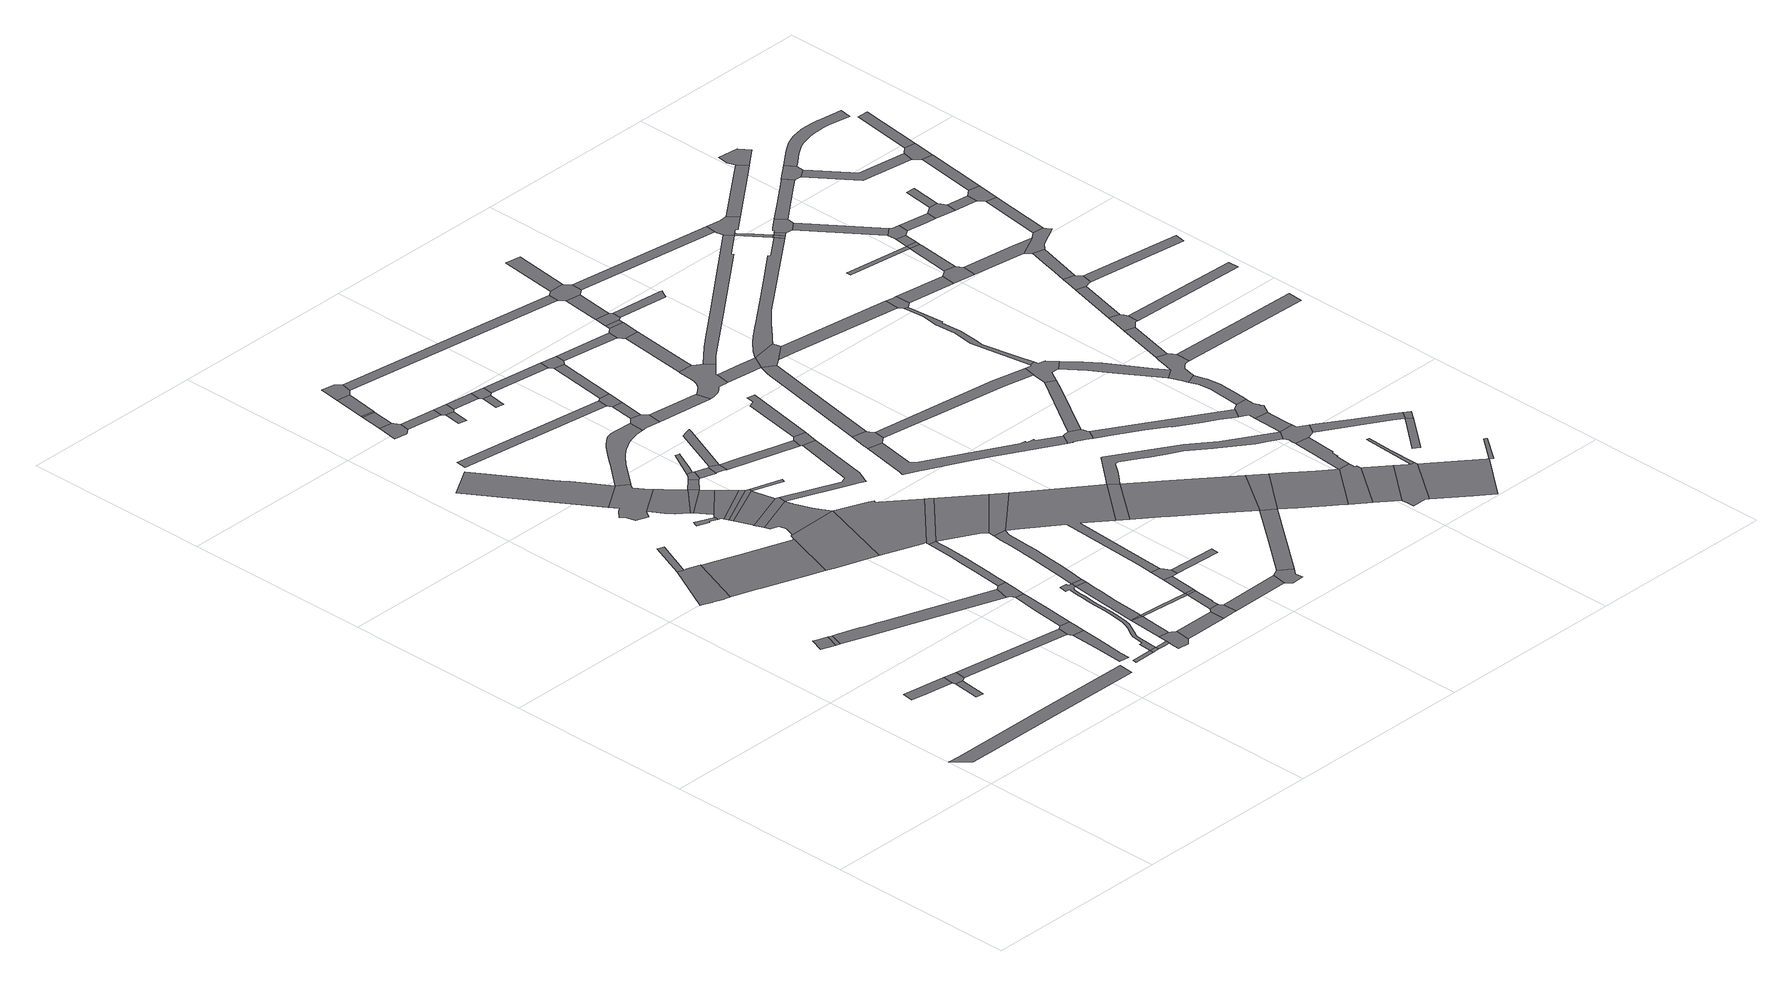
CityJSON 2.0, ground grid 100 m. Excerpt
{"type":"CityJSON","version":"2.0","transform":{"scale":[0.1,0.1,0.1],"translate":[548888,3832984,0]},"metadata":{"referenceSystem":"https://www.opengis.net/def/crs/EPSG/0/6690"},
"CityObjects":{
"road1":{"type":"Road","attributes":{"RoadStructureAttribute.sectionType":"1"},"geometry":[{"type":"MultiSurface","lod":"1","boundaries":[[[0,1,2,3,4,5,6,7]]]}]},
"road2":{"type":"Road","attributes":{"RoadStructureAttribute.sectionType":"1"},"geometry":[{"type":"MultiSurface","lod":"1","boundaries":[[[8,9,10,11,12,13,14,15,16,17,18,19,20]]]}]},
"road3":{"type":"Road","geometry":[{"type":"MultiSurface","lod":"1","boundaries":[[[21,22,23,24]]]}]},
"road4":{"type":"Road","geometry":[{"type":"MultiSurface","lod":"1","boundaries":[[[7,6,21,24,25,26]]]}]},
"road5":{"type":"Road","attributes":{"RoadStructureAttribute.sectionType":"1"},"geometry":[{"type":"MultiSurface","lod":"1","boundaries":[[[27,28,29,30,31]]]}]},
"road6":{"type":"Road","geometry":[{"type":"MultiSurface","lod":"1","boundaries":[[[31,30,32,33]]]}]},
"road7":{"type":"Road","geometry":[{"type":"MultiSurface","lod":"1","boundaries":[[[34,35,36,37,38,39,40,41,42,43,44,45,46,47,48,49,50,51]]]}]},
"road8":{"type":"Road","attributes":{"RoadStructureAttribute.sectionType":"1"},"geometry":[{"type":"MultiSurface","lod":"1","boundaries":[[[52,26,25,53,54,55]]]}]},
"road9":{"type":"Road","attributes":{"RoadStructureAttribute.sectionType":"1"},"geometry":[{"type":"MultiSurface","lod":"1","boundaries":[[[56,57,58,59,34,51]]]}]},
"road10":{"type":"Road","attributes":{"RoadStructureAttribute.sectionType":"1"},"geometry":[{"type":"MultiSurface","lod":"1","boundaries":[[[60,61,62,63,64,65,66,33,32,67,68,69,70,71]]]}]},
"road11":{"type":"Road","attributes":{"function":"2","RoadStructureAttribute.sectionType":"1"},"geometry":[{"type":"MultiSurface","lod":"1","boundaries":[[[72,73,74,75,76,77,78,46,45,79,80,81,82,83]]]}]},
"road12":{"type":"Road","attributes":{"RoadStructureAttribute.sectionType":"1"},"geometry":[{"type":"MultiSurface","lod":"1","boundaries":[[[84,85,86,87,88,89,90]]]}]},
"road13":{"type":"Road","attributes":{"RoadStructureAttribute.sectionType":"7"},"geometry":[{"type":"MultiSurface","lod":"1","boundaries":[[[91,92,93,94]]]}]},
"road14":{"type":"Road","attributes":{"function":"2","RoadStructureAttribute.sectionType":"1"},"geometry":[{"type":"MultiSurface","lod":"1","boundaries":[[[95,96,97,98,99,100,101,102,103,104,105]]]}]},
"road15":{"type":"Road","geometry":[{"type":"MultiSurface","lod":"1","boundaries":[[[106,55,54,84,90,107,108]]]}]},
"road16":{"type":"Road","geometry":[{"type":"MultiSurface","lod":"1","boundaries":[[[91,94,109,110]]]}]},
"road17":{"type":"Road","attributes":{"RoadStructureAttribute.sectionType":"7"},"geometry":[{"type":"MultiSurface","lod":"1","boundaries":[[[111,112,110,109,113,114]]]}]},
"road18":{"type":"Road","attributes":{"RoadStructureAttribute.sectionType":"1"},"geometry":[{"type":"MultiSurface","lod":"1","boundaries":[[[115,116,117,118,119,120,121]]]}]},
"road19":{"type":"Road","geometry":[{"type":"MultiSurface","lod":"1","boundaries":[[[105,104,122,123,124,125,126,127,128,129,130,131,132,133,134]]]}]},
"road20":{"type":"Road","attributes":{"RoadStructureAttribute.sectionType":"1"},"geometry":[{"type":"MultiSurface","lod":"1","boundaries":[[[135,136,106,108,137,138,139]]]}]},
"road21":{"type":"Road","geometry":[{"type":"MultiSurface","lod":"1","boundaries":[[[140,141,111,114,142,143,144,145,146,147,148,149]]]}]},
"road22":{"type":"Road","geometry":[{"type":"MultiSurface","lod":"1","boundaries":[[[150,151,152,153,154,155,156,157,158,159]]]}]},
"road23":{"type":"Road","attributes":{"function":"2","RoadStructureAttribute.sectionType":"1"},"geometry":[{"type":"MultiSurface","lod":"1","boundaries":[[[160,161,130,129,162,163,164,165,166]]]}]},
"road24":{"type":"Road","geometry":[{"type":"MultiSurface","lod":"1","boundaries":[[[167,71,70,168,169,135,139,170,171]]]}]},
"road25":{"type":"Road","geometry":[{"type":"MultiSurface","lod":"1","boundaries":[[[172,173,174,175,83,82,176,177,178]]]}]},
"road26":{"type":"Road","attributes":{"RoadStructureAttribute.sectionType":"1"},"geometry":[{"type":"MultiSurface","lod":"1","boundaries":[[[179,180,181,182,183,184,185,186,187,188,189,190,191,192,193,194,195,196,197,198,91,110,199,200,201,202,203,204,205,206,207,208,209,210,211,212,213,214]]]}]},
"road27":{"type":"Road","attributes":{"RoadStructureAttribute.sectionType":"1"},"geometry":[{"type":"MultiSurface","lod":"1","boundaries":[[[215,150,159,216]]]}]},
"road28":{"type":"Road","attributes":{"RoadStructureAttribute.sectionType":"1"},"geometry":[{"type":"MultiSurface","lod":"1","boundaries":[[[217,218,140,149,219,220,221,222]]]}]},
"road29":{"type":"Road","geometry":[{"type":"MultiSurface","lod":"1","boundaries":[[[223,215,216,224]]]}]},
"road30":{"type":"Road","geometry":[{"type":"MultiSurface","lod":"1","boundaries":[[[225,166,165,226,227]]]}]},
"road31":{"type":"Road","geometry":[{"type":"MultiSurface","lod":"1","boundaries":[[[217,222,228]]]}]},
"road32":{"type":"Road","attributes":{"function":"2","RoadStructureAttribute.sectionType":"1"},"geometry":[{"type":"MultiSurface","lod":"1","boundaries":[[[227,226,229,230]]]}]},
"road33":{"type":"Road","attributes":{"RoadStructureAttribute.sectionType":"1"},"geometry":[{"type":"MultiSurface","lod":"1","boundaries":[[[231,232,223,224,233]]]}]},
"road34":{"type":"Road","attributes":{"function":"2","RoadStructureAttribute.sectionType":"1"},"geometry":[{"type":"MultiSurface","lod":"1","boundaries":[[[230,229,234,235,121,120,236,237,238]]]}]},
"road35":{"type":"Road","attributes":{"RoadStructureAttribute.sectionType":"1"},"geometry":[{"type":"MultiSurface","lod":"1","boundaries":[[[238,237,239,240]]]}]},
"road36":{"type":"Road","attributes":{"RoadStructureAttribute.sectionType":"1"},"geometry":[{"type":"MultiSurface","lod":"1","boundaries":[[[241,242,243,244,245,246,247]]]}]},
"road37":{"type":"Road","attributes":{"RoadStructureAttribute.sectionType":"1"},"geometry":[{"type":"MultiSurface","lod":"1","boundaries":[[[240,239,244,243,248]]]}]},
"road38":{"type":"Road","geometry":[{"type":"MultiSurface","lod":"1","boundaries":[[[247,246,249,250,251]]]}]},
"road39":{"type":"Road","attributes":{"RoadStructureAttribute.sectionType":"1"},"geometry":[{"type":"MultiSurface","lod":"1","boundaries":[[[156,155,252,253]]]}]},
"road40":{"type":"Road","attributes":{"RoadStructureAttribute.sectionType":"1"},"geometry":[{"type":"MultiSurface","lod":"1","boundaries":[[[254,255,256,257,258,259,167,171,260,261,262,263,264,265,266,267,268]]]}]},
"road41":{"type":"Road","attributes":{"RoadStructureAttribute.sectionType":"1"},"geometry":[{"type":"MultiSurface","lod":"1","boundaries":[[[147,146,269,270]]]}]},
"road42":{"type":"Road","attributes":{"RoadStructureAttribute.sectionType":"1"},"geometry":[{"type":"MultiSurface","lod":"1","boundaries":[[[213,271,217,228,272,273,274,275,276,277]]]}]},
"road43":{"type":"Road","attributes":{"function":"2","RoadStructureAttribute.sectionType":"1"},"geometry":[{"type":"MultiSurface","lod":"1","boundaries":[[[278,279,280,281,282,283,250,249,284,285,286,287,288,289,173,172]]]}]},
"road44":{"type":"Road","geometry":[{"type":"MultiSurface","lod":"1","boundaries":[[[290,231,233,291,292,293,294,295,296,297]]]}]},
"road45":{"type":"Road","attributes":{"RoadStructureAttribute.sectionType":"1"},"geometry":[{"type":"MultiSurface","lod":"1","boundaries":[[[298,166,225,227,299]]]}]},
"road46":{"type":"Road","geometry":[{"type":"MultiSurface","lod":"1","boundaries":[[[300,301,302,303]]]}]},
"road47":{"type":"Road","geometry":[{"type":"MultiSurface","lod":"1","boundaries":[[[214,213,277,304]]]}]},
"road48":{"type":"Road","attributes":{"RoadStructureAttribute.sectionType":"1"},"geometry":[{"type":"MultiSurface","lod":"1","boundaries":[[[305,228,222,306,307]]]}]},
"road49":{"type":"Road","attributes":{"RoadStructureAttribute.sectionType":"1"},"geometry":[{"type":"MultiSurface","lod":"1","boundaries":[[[308,309,310,311,312,313,314,315]]]}]},
"road50":{"type":"Road","geometry":[{"type":"MultiSurface","lod":"1","boundaries":[[[316,317,318,319,298,299,320,321,322,323]]]}]},
"road51":{"type":"Road","geometry":[{"type":"MultiSurface","lod":"1","boundaries":[[[253,252,300,303,324,325]]]}]},
"road52":{"type":"Road","attributes":{"RoadStructureAttribute.sectionType":"1"},"geometry":[{"type":"MultiSurface","lod":"1","boundaries":[[[326,327,328,329,330,331,332,333,334,335,336,337,105,134,338,339,340,341,342,343,344,345,346,347,348,349,350]]]}]},
"road53":{"type":"Road","attributes":{"RoadStructureAttribute.sectionType":"1"},"geometry":[{"type":"MultiSurface","lod":"1","boundaries":[[[351,321,320,352,353]]]}]},
"road54":{"type":"Road","geometry":[{"type":"MultiSurface","lod":"1","boundaries":[[[354,355,270,269,356,357,358,359,360]]]}]},
"road55":{"type":"Road","geometry":[{"type":"MultiSurface","lod":"1","boundaries":[[[361,362,363,364,365,366,172,178,367,368,369]]]}]},
"road56":{"type":"Road","geometry":[{"type":"MultiSurface","lod":"1","boundaries":[[[370,371,372,373,374,316,323]]]}]},
"road57":{"type":"Road","geometry":[{"type":"MultiSurface","lod":"1","boundaries":[[[375,376,377,248,243]]]}]},
"road58":{"type":"Road","attributes":{"RoadStructureAttribute.sectionType":"1"},"geometry":[{"type":"MultiSurface","lod":"1","boundaries":[[[378,379,380,381,382,214,304,383,384,385,386,387,388,389,390,391,392]]]}]},
"road59":{"type":"Road","attributes":{"RoadStructureAttribute.sectionType":"1"},"geometry":[{"type":"MultiSurface","lod":"1","boundaries":[[[306,393,354,360,394,395,396]]]}]},
"road60":{"type":"Road","attributes":{"RoadStructureAttribute.sectionType":"1"},"geometry":[{"type":"MultiSurface","lod":"1","boundaries":[[[325,324,397,398]]]}]},
"road61":{"type":"Road","geometry":[{"type":"MultiSurface","lod":"1","boundaries":[[[399,353,352,400,401,402,403]]]}]},
"road62":{"type":"Road","geometry":[{"type":"MultiSurface","lod":"1","boundaries":[[[307,306,396,404]]]}]},
"road63":{"type":"Road","attributes":{"function":"2"},"geometry":[{"type":"MultiSurface","lod":"1","boundaries":[[[405,369,368,406,407,254,268,408]]]}]},
"road64":{"type":"Road","attributes":{"RoadStructureAttribute.sectionType":"1"},"geometry":[{"type":"MultiSurface","lod":"1","boundaries":[[[409,307,404,410,411]]]}]},
"road65":{"type":"Road","geometry":[{"type":"MultiSurface","lod":"1","boundaries":[[[412,413,414,415]]]}]},
"road66":{"type":"Road","geometry":[{"type":"MultiSurface","lod":"1","boundaries":[[[398,397,412,415,416,417]]]}]},
"road67":{"type":"Road","geometry":[{"type":"MultiSurface","lod":"1","boundaries":[[[418,409,411,419,420,421]]]}]},
"road68":{"type":"Road","attributes":{"RoadStructureAttribute.sectionType":"1"},"geometry":[{"type":"MultiSurface","lod":"1","boundaries":[[[422,423,424,425,399,403]]]}]},
"road69":{"type":"Road","geometry":[{"type":"MultiSurface","lod":"1","boundaries":[[[426,427,428,429,408,268,430,431,432,433,434]]]}]},
"road70":{"type":"Road","attributes":{"RoadStructureAttribute.sectionType":"1"},"geometry":[{"type":"MultiSurface","lod":"1","boundaries":[[[435,436,437,438,251,250,439,440,441,442,443,444,445]]]}]},
"road71":{"type":"Road","attributes":{"RoadStructureAttribute.sectionType":"1"},"geometry":[{"type":"MultiSurface","lod":"1","boundaries":[[[358,357,446,447]]]}]},
"road72":{"type":"Road","attributes":{"RoadStructureAttribute.sectionType":"1"},"geometry":[{"type":"MultiSurface","lod":"1","boundaries":[[[448,449,450,403,402,451,452,453]]]}]},
"road73":{"type":"Road","geometry":[{"type":"MultiSurface","lod":"1","boundaries":[[[454,455,456,350,349,457,458,459,460,461,462,463,464]]]}]},
"road74":{"type":"Road","attributes":{"function":"2","RoadStructureAttribute.sectionType":"1"},"geometry":[{"type":"MultiSurface","lod":"1","boundaries":[[[434,433,465,466,378,392,467]]]}]},
"road75":{"type":"Road","attributes":{"RoadStructureAttribute.sectionType":"1"},"geometry":[{"type":"MultiSurface","lod":"1","boundaries":[[[468,454,464,469]]]}]},
"road76":{"type":"Road","attributes":{"RoadStructureAttribute.sectionType":"1"},"geometry":[{"type":"MultiSurface","lod":"1","boundaries":[[[470,471,420,419]]]}]},
"road77":{"type":"Road","attributes":{"RoadStructureAttribute.sectionType":"1"},"geometry":[{"type":"MultiSurface","lod":"1","boundaries":[[[417,416,472,473]]]}]},
"road78":{"type":"Road","geometry":[{"type":"MultiSurface","lod":"1","boundaries":[[[474,315,314,468,469,475]]]}]},
"road79":{"type":"Road","attributes":{"RoadStructureAttribute.sectionType":"1"},"geometry":[{"type":"MultiSurface","lod":"1","boundaries":[[[476,477,478,479,467,392,480,481,482,483,484,485,418,421,486,487,488,489,490,491]]]}]},
"road80":{"type":"Road","geometry":[{"type":"MultiSurface","lod":"1","boundaries":[[[492,447,446,493,494,495,496]]]}]},
"road81":{"type":"Road","attributes":{"RoadStructureAttribute.sectionType":"1"},"geometry":[{"type":"MultiSurface","lod":"1","boundaries":[[[497,461,460,498,499,500]]]}]},
"road82":{"type":"Road","attributes":{"RoadStructureAttribute.sectionType":"1"},"geometry":[{"type":"MultiSurface","lod":"1","boundaries":[[[501,474,475,502]]]}]},
"road83":{"type":"Road","geometry":[{"type":"MultiSurface","lod":"1","boundaries":[[[503,504,505,453,452,435,445,506]]]}]},
"road84":{"type":"Road","attributes":{"RoadStructureAttribute.sectionType":"1"},"geometry":[{"type":"MultiSurface","lod":"1","boundaries":[[[294,293,507,508]]]}]},
"road85":{"type":"Road","geometry":[{"type":"MultiSurface","lod":"1","boundaries":[[[473,472,501,502,509,510]]]}]},
"road86":{"type":"Road","attributes":{"RoadStructureAttribute.sectionType":"1"},"geometry":[{"type":"MultiSurface","lod":"1","boundaries":[[[511,512,513,514,503,506]]]}]},
"road87":{"type":"Road","geometry":[{"type":"MultiSurface","lod":"1","boundaries":[[[515,516,517,518,519,520,521,522,523,524,525,526]]]}]},
"road88":{"type":"Road","geometry":[{"type":"MultiSurface","lod":"1","boundaries":[[[491,490,527,528]]]}]},
"road89":{"type":"Road","attributes":{"RoadStructureAttribute.sectionType":"1"},"geometry":[{"type":"MultiSurface","lod":"1","boundaries":[[[529,530,492,496,531]]]}]},
"road90":{"type":"Road","geometry":[{"type":"MultiSurface","lod":"1","boundaries":[[[532,533,534,535,536,537,538,539,540,541,542,543,544,545,546,500,499,547,548,549,550,551,552,553,554,555,556,557,558,559,560,561,562,563,564,565,566,567,568,569,570]]]}]},
"road91":{"type":"Road","attributes":{"RoadStructureAttribute.sectionType":"1"},"geometry":[{"type":"MultiSurface","lod":"1","boundaries":[[[510,509,571,572]]]}]},
"road92":{"type":"Road","attributes":{"RoadStructureAttribute.sectionType":"1"},"geometry":[{"type":"MultiSurface","lod":"1","boundaries":[[[519,573,574,575,576,577,578,579,580,581,582,583,584,585,586,587,588,589,590,591,592,593,594,520]]]}]},
"road93":{"type":"Road","attributes":{"RoadStructureAttribute.sectionType":"1"},"geometry":[{"type":"MultiSurface","lod":"1","boundaries":[[[595,596,597,598,599,600,515,526,601,602,603]]]}]},
"road94":{"type":"Road","attributes":{"function":"2","RoadStructureAttribute.sectionType":"1"},"geometry":[{"type":"MultiSurface","lod":"1","boundaries":[[[604,605,528,527,606,607,608,609,529,610]]]}]},
"road95":{"type":"Road","attributes":{"RoadStructureAttribute.sectionType":"1"},"geometry":[{"type":"MultiSurface","lod":"1","boundaries":[[[611,532,570,612,613]]]}]},
"road96":{"type":"Road","attributes":{"RoadStructureAttribute.sectionType":"7"},"geometry":[{"type":"MultiSurface","lod":"1","boundaries":[[[614,560,559,615,595,616]]]}]},
"road97":{"type":"Road","geometry":[{"type":"MultiSurface","lod":"1","boundaries":[[[617,572,571,618,619,611,613,620]]]}]},
"road98":{"type":"Road","attributes":{"RoadStructureAttribute.sectionType":"1"},"geometry":[{"type":"MultiSurface","lod":"1","boundaries":[[[621,617,620,622,623]]]}]},
"road99":{"type":"Road","geometry":[{"type":"MultiSurface","lod":"1","boundaries":[[[624,621,623,625,626,627]]]}]},
"road100":{"type":"Road","geometry":[{"type":"MultiSurface","lod":"1","boundaries":[[[610,529,531,628]]]}]},
"road101":{"type":"Road","geometry":[{"type":"MultiSurface","lod":"1","boundaries":[[[629,630,616,595,603,631,632,633]]]}]},
"road102":{"type":"Road","attributes":{"RoadStructureAttribute.sectionType":"1"},"geometry":[{"type":"MultiSurface","lod":"1","boundaries":[[[634,635,624,627,636,637,638]]]}]},
"road103":{"type":"Road","geometry":[{"type":"MultiSurface","lod":"1","boundaries":[[[639,640,641,582,581,642,643,644,645,646,647,648,649]]]}]},
"road104":{"type":"Road","attributes":{"RoadStructureAttribute.sectionType":"1"},"geometry":[{"type":"MultiSurface","lod":"1","boundaries":[[[650,651,652,524,523,653,654,655,656,657]]]}]},
"road105":{"type":"Road","geometry":[{"type":"MultiSurface","lod":"1","boundaries":[[[658,659,660,508,507,661,662,663,634,638,664,665,666,667,668,669,670,671]]]}]},
"road106":{"type":"Road","attributes":{"function":"2","RoadStructureAttribute.sectionType":"1"},"geometry":[{"type":"MultiSurface","lod":"1","boundaries":[[[672,673,674,675,676,628,531,677,678,679,680,681,682,683,684]]]}]},
"road107":{"type":"Road","attributes":{"RoadStructureAttribute.sectionType":"1"},"geometry":[{"type":"MultiSurface","lod":"1","boundaries":[[[685,686,687,688,689,690,691,692,693,491,528,694,695,696,697,698,699,700,701,702,703,704,705,706]]]}]},
"road108":{"type":"Road","attributes":{"RoadStructureAttribute.sectionType":"1"},"geometry":[{"type":"MultiSurface","lod":"1","boundaries":[[[707,708,709,710,626,625]]]}]},
"road109":{"type":"Road","attributes":{"RoadStructureAttribute.sectionType":"1"},"geometry":[{"type":"MultiSurface","lod":"1","boundaries":[[[711,658,671,712]]]}]},
"road110":{"type":"Road","geometry":[{"type":"MultiSurface","lod":"1","boundaries":[[[684,683,713,714,715,716,717,718,719]]]}]},
"road111":{"type":"Road","attributes":{"RoadStructureAttribute.sectionType":"1"},"geometry":[{"type":"MultiSurface","lod":"1","boundaries":[[[720,639,649,721,722]]]}]},
"road112":{"type":"Road","attributes":{"RoadStructureAttribute.sectionType":"1"},"geometry":[{"type":"MultiSurface","lod":"1","boundaries":[[[723,715,714,724,725]]]}]},
"road113":{"type":"Road","attributes":{"RoadStructureAttribute.sectionType":"1"},"geometry":[{"type":"MultiSurface","lod":"1","boundaries":[[[726,646,645,727,728,729,730,731,732,733,734,735]]]}]},
"road114":{"type":"Road","attributes":{"RoadStructureAttribute.sectionType":"1"},"geometry":[{"type":"MultiSurface","lod":"1","boundaries":[[[736,633,632,737,738,739]]]}]},
"road115":{"type":"Road","attributes":{"RoadStructureAttribute.sectionType":"1"},"geometry":[{"type":"MultiSurface","lod":"1","boundaries":[[[740,741,742,743,744,745,567,566,746,747,748,749,750,751,752]]]}]},
"road116":{"type":"Road","geometry":[{"type":"MultiSurface","lod":"1","boundaries":[[[753,725,724,754,755,756,757,758,759,760]]]}]},
"road117":{"type":"Road","attributes":{"RoadStructureAttribute.sectionType":"1"},"geometry":[{"type":"MultiSurface","lod":"1","boundaries":[[[761,762,763,764,684,719,765,766,767,768,769]]]}]},
"road118":{"type":"Road","attributes":{"RoadStructureAttribute.sectionType":"1"},"geometry":[{"type":"MultiSurface","lod":"1","boundaries":[[[770,771,772,773,774,775,776,777,778,779,780,781,782,783,616,630,784,785,786,787,788,789,790,791,792,793]]]}]},
"road119":{"type":"Road","geometry":[{"type":"MultiSurface","lod":"1","boundaries":[[[794,795,796,797,798,799,657,656,720,722,800,801,802]]]}]},
"road120":{"type":"Road","attributes":{"function":"2","RoadStructureAttribute.sectionType":"1"},"geometry":[{"type":"MultiSurface","lod":"1","boundaries":[[[803,804,758,757,805,806,807]]]}]},
"road121":{"type":"Road","attributes":{"RoadStructureAttribute.sectionType":"1"},"geometry":[{"type":"MultiSurface","lod":"1","boundaries":[[[668,667,808,809]]]}]},
"road122":{"type":"Road","geometry":[{"type":"MultiSurface","lod":"1","boundaries":[[[810,811,706,705,812,813,814,761,769,815,816,817]]]}]},
"road123":{"type":"Road","attributes":{"RoadStructureAttribute.sectionType":"1"},"geometry":[{"type":"MultiSurface","lod":"1","boundaries":[[[818,819,706,811,820,821,822]]]}]},
"road124":{"type":"Road","attributes":{"RoadStructureAttribute.sectionType":"1"},"geometry":[{"type":"MultiSurface","lod":"1","boundaries":[[[823,824,825,826,760,759]]]}]},
"road125":{"type":"Road","attributes":{"RoadStructureAttribute.sectionType":"1"},"geometry":[{"type":"MultiSurface","lod":"1","boundaries":[[[827,828,829,830,831,797,796,832,833,834,835,836,837,838,839,840]]]}]},
"road126":{"type":"Road","geometry":[{"type":"MultiSurface","lod":"1","boundaries":[[[841,842,735,734,843,818,822,844,845,846,847,848,849]]]}]},
"road127":{"type":"Road","attributes":{"RoadStructureAttribute.sectionType":"1"},"geometry":[{"type":"MultiSurface","lod":"1","boundaries":[[[850,851,852,802,801,853,854,855,856]]]}]},
"road128":{"type":"Road","attributes":{"RoadStructureAttribute.sectionType":"1"},"geometry":[{"type":"MultiSurface","lod":"1","boundaries":[[[857,858,859,860,861,862,863,864,865,866,867,841,849]]]}]},
"road129":{"type":"Road","geometry":[{"type":"MultiSurface","lod":"1","boundaries":[[[868,739,738,827,840,869,870,871,872]]]}]},
"road130":{"type":"Road","attributes":{"RoadStructureAttribute.sectionType":"1"},"geometry":[{"type":"MultiSurface","lod":"1","boundaries":[[[873,874,875,817,816,876,877,878,879,880]]]}]},
"road131":{"type":"Road","attributes":{"RoadStructureAttribute.sectionType":"1"},"geometry":[{"type":"MultiSurface","lod":"1","boundaries":[[[879,881,882,883,884]]]}]},
"road132":{"type":"Road","geometry":[{"type":"MultiSurface","lod":"1","boundaries":[[[885,886,887,856,855,888,889,890,891,892,863,862,893,894,895,896,897,898,899,900]]]}]},
"road133":{"type":"Road","attributes":{"RoadStructureAttribute.sectionType":"1"},"geometry":[{"type":"MultiSurface","lod":"1","boundaries":[[[901,902,903,807,904]]]}]},
"road134":{"type":"Road","attributes":{"RoadStructureAttribute.sectionType":"1"},"geometry":[{"type":"MultiSurface","lod":"1","boundaries":[[[872,871,905,906]]]}]},
"road135":{"type":"Road","geometry":[{"type":"MultiSurface","lod":"1","boundaries":[[[880,879,884,907]]]}]},
"road136":{"type":"Road","attributes":{"RoadStructureAttribute.sectionType":"1"},"geometry":[{"type":"MultiSurface","lod":"1","boundaries":[[[908,885,900,909]]]}]},
"road137":{"type":"Road","attributes":{"RoadStructureAttribute.sectionType":"7"},"geometry":[{"type":"MultiSurface","lod":"1","boundaries":[[[910,911,912,752,913,914,915,916]]]}]},
"road138":{"type":"Road","geometry":[{"type":"MultiSurface","lod":"1","boundaries":[[[917,809,808,918,919,740,752,912,920,921,922,923,924,925]]]}]},
"road139":{"type":"Road","geometry":[{"type":"MultiSurface","lod":"1","boundaries":[[[926,916,915,927,770,793,928,929]]]}]},
"road140":{"type":"Road","attributes":{"RoadStructureAttribute.sectionType":"1"},"geometry":[{"type":"MultiSurface","lod":"1","boundaries":[[[930,931,932,933,934]]]}]},
"road141":{"type":"Road","attributes":{"RoadStructureAttribute.sectionType":"1"},"geometry":[{"type":"MultiSurface","lod":"1","boundaries":[[[935,929,928,936]]]}]},
"road142":{"type":"Road","geometry":[{"type":"MultiSurface","lod":"1","boundaries":[[[937,938,908,909,939,940,941,942,943,944,945,946]]]}]},
"road143":{"type":"Road","geometry":[{"type":"MultiSurface","lod":"1","boundaries":[[[947,948,906,905,949,950,951]]]}]},
"road144":{"type":"Road","geometry":[{"type":"MultiSurface","lod":"1","boundaries":[[[952,953,954,955,935,936,956,957,958,959,960]]]}]},
"road145":{"type":"Road","attributes":{"RoadStructureAttribute.sectionType":"1"},"geometry":[{"type":"MultiSurface","lod":"1","boundaries":[[[961,937,946,962]]]}]},
"road146":{"type":"Road","attributes":{"RoadStructureAttribute.sectionType":"1"},"geometry":[{"type":"MultiSurface","lod":"1","boundaries":[[[933,963,947,951,964,965]]]}]},
"road147":{"type":"Road","attributes":{"RoadStructureAttribute.sectionType":"1"},"geometry":[{"type":"MultiSurface","lod":"1","boundaries":[[[959,958,966,967]]]}]},
"road148":{"type":"Road","geometry":[{"type":"MultiSurface","lod":"1","boundaries":[[[934,933,965,968]]]}]},
"road149":{"type":"Road","attributes":{"RoadStructureAttribute.sectionType":"1"},"geometry":[{"type":"MultiSurface","lod":"1","boundaries":[[[969,934,968,970]]]}]},
"road150":{"type":"Road","attributes":{"RoadStructureAttribute.sectionType":"1"},"geometry":[{"type":"MultiSurface","lod":"1","boundaries":[[[971,898,897,972,973,974]]]}]},
"road151":{"type":"Road","geometry":[{"type":"MultiSurface","lod":"1","boundaries":[[[975,976,961,962,977,978,979,980,981,982,983]]]}]},
"road152":{"type":"Road","attributes":{"RoadStructureAttribute.sectionType":"1"},"geometry":[{"type":"MultiSurface","lod":"1","boundaries":[[[984,925,924,985,986]]]}]},
"road153":{"type":"Road","geometry":[{"type":"MultiSurface","lod":"1","boundaries":[[[987,967,966,988,969,970,989,990]]]}]},
"road154":{"type":"Road","attributes":{"RoadStructureAttribute.sectionType":"1"},"geometry":[{"type":"MultiSurface","lod":"1","boundaries":[[[991,992,993,952,960,994,995]]]}]},
"road155":{"type":"Road","attributes":{"RoadStructureAttribute.sectionType":"1"},"geometry":[{"type":"MultiSurface","lod":"1","boundaries":[[[996,950,949,997,998]]]}]},
"road156":{"type":"Road","attributes":{"RoadStructureAttribute.sectionType":"1"},"geometry":[{"type":"MultiSurface","lod":"1","boundaries":[[[999,1000,1001,975,983,1002]]]}]},
"road157":{"type":"Road","attributes":{"RoadStructureAttribute.sectionType":"1"},"geometry":[{"type":"MultiSurface","lod":"1","boundaries":[[[990,989,1003,1004,1005]]]}]},
"road158":{"type":"Road","attributes":{"RoadStructureAttribute.sectionType":"1"},"geometry":[{"type":"MultiSurface","lod":"1","boundaries":[[[943,942,1006,1007]]]}]},
"road159":{"type":"Road","geometry":[{"type":"MultiSurface","lod":"1","boundaries":[[[1008,998,997,1009,1010,999,1002,1011,1012,1013,1014]]]}]},
"road160":{"type":"Road","geometry":[{"type":"MultiSurface","lod":"1","boundaries":[[[1015,991,995,1016,1017,1018]]]}]},
"road161":{"type":"Road","geometry":[{"type":"MultiSurface","lod":"1","boundaries":[[[1019,1005,1004,1020,1021,1022]]]}]},
"road162":{"type":"Road","geometry":[{"type":"MultiSurface","lod":"1","boundaries":[[[1023,1024,1025,1026,984,986,1027,1028]]]}]},
"road163":{"type":"Road","attributes":{"RoadStructureAttribute.sectionType":"1"},"geometry":[{"type":"MultiSurface","lod":"1","boundaries":[[[980,979,1029,1030]]]}]},
"road164":{"type":"Road","geometry":[{"type":"MultiSurface","lod":"1","boundaries":[[[1031,1032,1019,1022]]]}]},
"road165":{"type":"Road","attributes":{"RoadStructureAttribute.sectionType":"1"},"geometry":[{"type":"MultiSurface","lod":"1","boundaries":[[[1021,1020,1033,1034]]]}]},
"road166":{"type":"Road","attributes":{"RoadStructureAttribute.sectionType":"1"},"geometry":[{"type":"MultiSurface","lod":"1","boundaries":[[[1035,1008,1014,1036]]]}]},
"road167":{"type":"Road","attributes":{"RoadStructureAttribute.sectionType":"1"},"geometry":[{"type":"MultiSurface","lod":"1","boundaries":[[[1037,1017,1016,1038,1039,1040]]]}]},
"road168":{"type":"Road","geometry":[{"type":"MultiSurface","lod":"1","boundaries":[[[1041,1034,1033,1035,1036,1042]]]}]},
"road169":{"type":"Road","attributes":{"RoadStructureAttribute.sectionType":"1"},"geometry":[{"type":"MultiSurface","lod":"1","boundaries":[[[1043,1044,1045,1046,1047,1048,1049,1050,1051,1052,1015,1018,1053,1054,1055,1056,1057,1058,1059,1060,1061,1062,1063,1064,1065,1066]]]}]},
"road170":{"type":"Road","attributes":{"RoadStructureAttribute.sectionType":"1"},"geometry":[{"type":"MultiSurface","lod":"1","boundaries":[[[1067,1041,1042,1068]]]}]},
"road171":{"type":"Road","geometry":[{"type":"MultiSurface","lod":"1","boundaries":[[[1069,1040,1039,1067,1068,1070]]]}]},
"road172":{"type":"Road","attributes":{"RoadStructureAttribute.sectionType":"1"},"geometry":[{"type":"MultiSurface","lod":"1","boundaries":[[[1071,1069,1070,1072]]]}]}
},
"vertices":[
[282,806,0],[272,749,0],[343,737,0],[352,735,0],[361,734,0],[498,714,0],[501,713,0],[510,772,0],
[653,264,0],[160,264,0],[67,265,0],[8,266,0],[5,266,0],[81,186,0],[110,186,0],[161,185,0],[197,185,0],[263,185,0],[623,185,0],[1126,182,0],[1134,261,0],
[510,697,0],[491,553,0],[530,547,0],[550,691,0],
[571,703,0],[580,762,0],
[351,1409,0],[328,1417,0],[302,1343,0],[374,1318,0],[400,1392,0],
[396,1310,0],[422,1384,0],
[335,2266,0],[334,2265,0],[199,1996,0],[213,1991,0],[218,1990,0],[256,1972,0],[261,1971,0],[310,1953,0],[321,1950,0],[339,1946,0],[339,1947,0],[346,1945,0],[448,2226,0],[450,2229,0],[380,2253,0],[379,2251,0],[369,2254,0],[365,2255,0],
[670,749,0],[603,698,0],[1159,614,0],[1168,673,0],
[369,2264,0],[449,2454,0],[433,2460,0],[417,2466,0],
[1219,1108,0],[676,1297,0],[639,1310,0],[593,1326,0],[563,1336,0],[559,1338,0],[452,1374,0],[404,1307,0],[536,1261,0],[748,1187,0],[1197,1031,0],[1220,1108,0],
[895,2070,0],[892,2070,0],[804,2100,0],[668,2148,0],[634,2160,0],[587,2176,0],[498,2208,0],[481,1898,0],[492,1893,0],[710,1817,0],[804,1784,0],[900,2068,0],
[1174,590,0],[1165,446,0],[1154,284,0],[1206,278,0],[1211,334,0],[1225,482,0],[1235,585,0],
[1318,247,0],[1202,246,0],[1201,226,0],[1316,227,0],
[672,2973,0],[613,3063,0],[559,3144,0],[554,3151,0],[516,3208,0],[293,3548,0],[136,3454,0],[239,3296,0],[357,3113,0],[518,2868,0],[674,2970,0],
[1189,687,0],[1240,638,0],[1245,681,0],
[1353,227,0],[1355,248,0],
[1425,249,0],[1400,248,0],[1399,227,0],[1424,228,0],
[691,2497,0],[685,2483,0],[679,2468,0],[740,2444,0],[745,2452,0],[786,2435,0],[791,2457,0],
[548,2823,0],[526,2809,0],[492,2773,0],[505,2760,0],[510,2755,0],[525,2703,0],[587,2680,0],[612,2720,0],[770,2825,0],[760,2837,0],[714,2903,0],[722,2914,0],[732,2927,0],
[1226,999,0],[1211,871,0],[1260,833,0],[1272,953,0],[1276,995,0],
[1430,297,0],[1426,249,0],[1423,218,0],[1422,196,0],[1419,166,0],[1478,161,0],[1508,189,0],[1517,269,0],[1497,284,0],[1487,293,0],
[296,4080,0],[280,3971,0],[349,3961,0],[355,3965,0],[362,3970,0],[378,3981,0],[387,4035,0],[378,4049,0],[369,4064,0],[365,4070,0],
[864,2716,0],[799,2792,0],[616,2714,0],[659,2646,0],[686,2609,0],[740,2564,0],[873,2705,0],
[1244,1124,0],[1207,1027,0],[1216,1024,0],[1282,1064,0],[1288,1119,0],
[1194,2107,0],[915,2100,0],[910,2097,0],[908,2089,0],[823,1777,0],[845,1769,0],[1063,1693,0],
[1465,895,0],[1466,908,0],[1427,911,0],[1422,870,0],[1448,867,0],[1442,855,0],[1434,815,0],[1432,775,0],[1429,745,0],[1425,720,0],[1419,602,0],[1412,545,0],[1408,506,0],[1400,479,0],[1384,448,0],[1366,416,0],[1351,389,0],[1344,360,0],[1339,318,0],[1324,318,0],[1363,362,0],[1368,382,0],[1382,407,0],[1400,439,0],[1416,472,0],[1425,502,0],[1430,543,0],[1437,600,0],[1443,718,0],[1447,743,0],[1450,773,0],[1452,813,0],[1459,849,0],[1467,865,0],[1482,864,0],[1485,893,0],
[313,4201,0],[383,4191,0],
[1445,485,0],[1431,308,0],[1488,318,0],[1492,353,0],[1500,432,0],[1504,470,0],
[315,4211,0],[385,4201,0],
[899,2678,0],[751,2556,0],[908,2668,0],
[1505,485,0],
[802,2477,0],[955,2617,0],
[339,4384,0],[317,4226,0],[410,4374,0],
[792,2466,0],[789,2463,0],[803,2428,0],[806,2418,0],[1029,2536,0],
[815,2397,0],[1050,2514,0],
[1092,2370,0],[1068,2477,0],[1065,2488,0],[824,2375,0],[860,2286,0],[861,2283,0],[1092,2368,0],
[1068,2508,0],
[879,2236,0],[1103,2320,0],[1110,2360,0],
[573,3956,0],[580,4010,0],
[1287,1592,0],[1285,1562,0],[1282,1517,0],[1276,1447,0],[1270,1382,0],[1260,1279,0],[1294,1177,0],[1300,1242,0],[1314,1383,0],[1320,1447,0],[1324,1494,0],[1325,1523,0],[1325,1560,0],[1325,1561,0],[1327,1589,0],
[1744,191,0],[1743,270,0],
[1469,754,0],[1506,497,0],[1510,536,0],[1520,654,0],[1529,751,0],[1535,808,0],[1541,857,0],
[1168,2152,0],[1147,2191,0],[1119,2264,0],[1116,2278,0],[1114,2284,0],[1110,2295,0],[889,2209,0],[931,2193,0],[941,2160,0],[941,2158,0],[929,2121,0],[925,2108,0],
[355,4495,0],[415,4378,0],[427,4389,0],[439,4400,0],[451,4454,0],[439,4468,0],[430,4480,0],[426,4484,0],
[938,2765,0],[970,2730,0],
[586,3940,0],[573,3847,0],[617,3840,0],[630,3934,0],
[1545,886,0],
[1620,476,0],[1777,447,0],[1779,463,0],
[330,3628,0],[323,3573,0],[692,3522,0],[708,3519,0],[712,3519,0],[716,3518,0],[1141,3460,0],[1146,3515,0],
[970,2802,0],[969,2800,0],[964,2795,0],[960,2785,0],[981,2733,0],[1005,2788,0],[1001,2789,0],[995,2792,0],
[645,3946,0],[652,4000,0],
[1019,3286,0],[984,3287,0],[972,3285,0],[963,3282,0],[953,3277,0],[942,3271,0],[924,3259,0],[906,3244,0],[885,3224,0],[845,3176,0],[798,3120,0],[796,3117,0],[744,2943,0],[843,3063,0],[851,3071,0],[871,3094,0],[895,3116,0],[917,3134,0],[933,3146,0],[959,3161,0],[989,3175,0],[1017,3187,0],[1057,3197,0],[1102,3202,0],[1107,3282,0],
[1070,2767,0],[1065,2710,0],[1075,2765,0],
[1762,291,0],[1746,273,0],[1816,192,0],[1829,192,0],[1828,271,0],[1826,273,0],[1813,291,0],
[1393,2003,0],[1378,2015,0],[1384,2025,0],[1385,2027,0],[1375,2032,0],[1360,2038,0],[1270,1620,0],[1289,1613,0],[1552,1873,0],
[1017,2832,0],[1069,2940,0],[1070,2942,0],[1059,2945,0],[1048,2947,0],
[1225,2436,0],[1229,2446,0],[1232,2457,0],
[1541,1427,0],[1537,1385,0],[1531,1313,0],[1520,1168,0],[1496,984,0],[1550,929,0],[1559,997,0],[1563,1030,0],[1573,1109,0],[1579,1166,0],[1584,1207,0],[1588,1263,0],[1591,1324,0],[1595,1385,0],[1608,1423,0],
[1776,435,0],[1814,329,0],[1818,329,0],[1828,443,0],
[790,3927,0],[797,3981,0],
[1085,2770,0],[1066,2712,0],[1096,2703,0],[1120,2696,0],[1127,2748,0],
[1830,458,0],
[1568,1860,0],[1288,1607,0],[1288,1602,0],[1585,1846,0],
[1794,611,0],[1843,599,0],[1844,606,0],
[801,3911,0],[787,3817,0],[831,3811,0],[845,3905,0],
[863,3918,0],[870,3972,0],
[1802,697,0],[1877,605,0],[1879,645,0],[1852,692,0],
[1245,3035,0],[1252,3052,0],[1223,3044,0],[1194,3036,0],
[1726,1731,0],[1709,1744,0],[1701,1751,0],[1601,1833,0],[1511,1489,0],[1524,1482,0],[1532,1475,0],[1543,1464,0],[1780,1687,0],
[1507,2586,0],[1435,2257,0],[1427,2253,0],[1402,2243,0],[1420,2192,0],[1446,2182,0],[1481,2168,0],[1486,2181,0],[1489,2188,0],[1512,2241,0],[1578,2572,0],
[2150,195,0],[2163,274,0],
[1417,2669,0],[1311,2698,0],[1223,2722,0],[1119,2693,0],[1493,2590,0],[1508,2644,0],
[1138,3309,0],[1123,3296,0],[1115,3288,0],[1118,3203,0],[1138,3204,0],[1141,3204,0],[1208,3195,0],[1218,3268,0],[1214,3272,0],[1203,3285,0],[1191,3298,0],
[1543,1454,0],[1542,1449,0],[1851,1629,0],
[1155,3437,0],[1209,3430,0],
[2134,595,0],[2136,635,0],
[1194,3874,0],[1201,3928,0],
[1168,3528,0],[1222,3521,0],
[2202,1361,0],[2163,1391,0],[1977,1530,0],[1872,1613,0],[1612,1420,0],[1662,1386,0],[1838,1256,0],[1837,1226,0],[1836,1219,0],[1811,785,0],[1860,781,0],[1887,1216,0],[1887,1218,0],[1887,1219,0],[2014,1117,0],[2210,1355,0],
[2206,295,0],[2180,168,0],[2243,170,0],[2242,213,0],[2268,246,0],
[1481,3233,0],[1448,3165,0],[1507,3159,0],[1488,3232,0],
[1211,3853,0],[1266,3844,0],
[1529,2662,0],[1520,2654,0],[1519,2653,0],[1593,2650,0],
[1639,4235,0],[1644,4291,0],
[1285,3863,0],[1292,3916,0],
[1669,3036,0],[1626,3044,0],[1620,2999,0],[1585,2986,0],
[1711,2471,0],[1698,2405,0],[1693,2382,0],[1690,2368,0],[1687,2352,0],[1767,2337,0],[1787,2351,0],[1789,2353,0],[1801,2361,0],[1811,2421,0],[1804,2431,0],[1789,2456,0],
[2064,1077,0],[2253,1316,0],
[2523,698,0],[2360,490,0],[2585,648,0],
[1575,3418,0],[1574,3411,0],[1565,3329,0],[1562,3309,0],[1561,3307,0],[1557,3296,0],[1550,3283,0],[1542,3272,0],[1536,3265,0],[1528,3258,0],[1523,3253,0],[1518,3250,0],[1505,3240,0],[1500,3237,0],[1495,3235,0],[1512,3159,0],[1529,3160,0],[1546,3164,0],[1561,3169,0],[1574,3176,0],[1589,3185,0],[1598,3193,0],[1604,3200,0],[1612,3201,0],[1620,3201,0],[1629,3200,0],[1644,3198,0],[1661,3196,0],[1676,3276,0],[1671,3281,0],[1685,3295,0],[1693,3302,0],[1703,3312,0],[1705,3313,0],[1734,3342,0],[1699,3386,0],[1689,3392,0],[1657,3412,0],[1654,3414,0],
[1592,3821,0],[1599,3876,0],
[1642,2109,0],[1637,2097,0],[1634,2088,0],[1640,2084,0],[1708,2051,0],[1733,2039,0],[1904,1956,0],[2004,1907,0],[2341,1721,0],[2372,1778,0],[2258,1843,0],[2258,1853,0],[2258,1857,0],[2247,1859,0],[2219,1862,0],[2219,1873,0],[2196,1877,0],[1766,2104,0],[1758,2108,0],[1749,2113,0],[1739,2128,0],[1733,2140,0],
[1857,3173,0],[1854,3162,0],[1846,3139,0],[1840,3116,0],[1835,3096,0],[1806,2952,0],[1844,2740,0],[1867,2869,0],[1919,3135,0],
[2401,1191,0],[2380,1208,0],[2109,1042,0],[2196,971,0],[2209,960,0],[2353,839,0],[2693,948,0],
[1616,3790,0],[1659,3457,0],[1696,3789,0],
[1811,3260,0],[1786,3182,0],[1898,3250,0],
[1628,3899,0],[1609,3800,0],[1615,3792,0],[1708,3890,0],
[1631,3927,0],[1710,3916,0],[1711,3919,0],
[1639,3999,0],[1728,3929,0],[1732,3979,0],[1719,3990,0],
[2775,881,0],
[2043,3254,0],[2038,3272,0],[1926,3140,0],[1956,3162,0],[2048,3230,0],
[1663,4203,0],[1641,4015,0],[1719,3995,0],[1721,4013,0],[1742,4192,0],
[2413,1788,0],[2400,1785,0],[2386,1782,0],[2362,1709,0],[2365,1714,0],[2421,1684,0],[2450,1667,0],[2480,1720,0],[2476,1734,0],[2472,1748,0],[2468,1760,0],
[2649,2302,0],[2528,2327,0],[2497,2332,0],[2003,2333,0],[2131,2314,0],[2494,2264,0],[2659,2232,0],[2673,2297,0],
[1675,4312,0],[1653,4297,0],[1647,4292,0],[1642,4235,0],[1645,4230,0],[1663,4205,0],[1744,4194,0],[1764,4209,0],[1774,4216,0],[1776,4218,0],[1782,4277,0],[1780,4277,0],[1773,4288,0],[1756,4312,0],
[3016,681,0],[3010,686,0],[2942,743,0],[2853,817,0],[2848,821,0],[2656,589,0],[2730,528,0],[2743,517,0],[2756,507,0],[2758,505,0],[2822,452,0],[2834,442,0],[3023,675,0],
[2825,1232,0],[2693,1333,0],[2588,1395,0],[2378,1520,0],[2366,1527,0],[2358,1531,0],[2355,1528,0],[2290,1450,0],[2242,1392,0],[2294,1362,0],[2322,1393,0],[2361,1444,0],[2383,1448,0],[2472,1394,0],[2504,1375,0],[2575,1333,0],[2654,1297,0],[2760,1210,0],[2921,1097,0],[2974,1069,0],[3036,1038,0],[3071,1086,0],
[1998,3899,0],[2010,3923,0],[2023,3946,0],[2013,3948,0],
[1710,4625,0],[1791,4611,0],
[2902,387,0],[2921,371,0],[3099,613,0],[3097,636,0],[3086,636,0],[3087,653,0],[3088,674,0],
[2646,2152,0],[2659,2064,0],[2694,2124,0],
[3111,603,0],[3025,287,0],[3215,518,0],
[3012,1399,0],[2535,1619,0],[2661,1544,0],[2769,1475,0],[2767,1471,0],[2888,1398,0],[2957,1359,0],[3023,1319,0],[3035,1312,0],[3068,1367,0],
[2065,3228,0],[2054,3149,0],[2648,3067,0],[2654,3147,0],
[2559,4068,0],[2495,4017,0],[2222,3804,0],[2039,3662,0],[1870,3532,0],[1804,3479,0],[1783,3386,0],[1808,3406,0],[1881,3463,0],[2068,3608,0],[2472,3922,0],[2465,3932,0],[2588,4029,0],
[3268,474,0],[3026,252,0],[3027,215,0],[3107,217,0],[3120,206,0],[3299,449,0],[3299,467,0],[3277,467,0],
[3047,969,0],[3044,941,0],[3037,844,0],[3030,758,0],[3093,756,0],[3100,756,0],[3103,794,0],[3112,795,0],[3126,962,0],
[2699,3885,0],[2575,3789,0],[2568,3800,0],[2443,3702,0],[2253,3556,0],[2114,3449,0],[2081,3423,0],[2060,3407,0],[2046,3396,0],[2020,3377,0],[1989,3351,0],[1968,3331,0],[1949,3310,0],[1934,3294,0],[2065,3301,0],[2093,3328,0],[2113,3348,0],[2173,3408,0],[2218,3451,0],[2235,3466,0],[2263,3488,0],[2330,3540,0],[2475,3650,0],[2728,3846,0],
[2781,2274,0],[2743,2282,0],[2739,2304,0],[2710,2299,0],[2708,2290,0],[2704,2290,0],[2729,2185,0],[2770,2183,0],[2821,2226,0],
[3546,247,0],[3469,310,0],[3275,78,0],[3362,7,0],[3553,241,0],
[2550,4112,0],[2559,4172,0],
[3150,1062,0],[3150,1087,0],[3038,1034,0],[3050,1010,0],[3048,989,0],[3160,972,0],[3169,975,0],[3203,1029,0],
[3077,1248,0],[3074,1134,0],[3150,1119,0],[3151,1204,0],[3151,1239,0],
[3300,615,0],[3307,755,0],[3299,755,0],[3292,755,0],
[2665,3044,0],[2675,2933,0],[2665,2844,0],[2673,2736,0],[2656,2621,0],[2722,2393,0],[2686,2580,0],[2689,2606,0],[2691,2621,0],[2692,2628,0],[2701,2729,0],[2692,2836,0],[2703,2838,0],[2685,3038,0],
[3104,1388,0],[3073,1370,0],[3078,1286,0],[3183,1295,0],[3175,1300,0],[3173,1301,0],[3174,1318,0],[3163,1340,0],[3166,1386,0],
[3065,1878,0],[2943,2073,0],[2890,2145,0],[2855,2078,0],[2915,1983,0],[3055,1768,0],[3114,1808,0],
[3167,1401,0],[3172,1459,0],[3180,1564,0],[3169,1637,0],[3167,1648,0],[3150,1700,0],[3093,1676,0],[3110,1630,0],[3118,1560,0],[3105,1400,0],[3104,1390,0],
[2693,3142,0],[2687,3039,0],[2713,3058,0],[2714,3059,0],[2714,3139,0],
[3523,827,0],[3368,925,0],[3229,1014,0],[3349,870,0],[3495,785,0],[3540,752,0],[3541,751,0],[3571,794,0],
[3379,556,0],[3394,543,0],[3409,531,0],[3571,728,0],
[3144,1927,0],[3137,1901,0],[3122,1841,0],[3066,1745,0],[3067,1743,0],[3076,1726,0],[3076,1724,0],[3081,1711,0],[3156,1725,0],[3168,1770,0],[3178,1780,0],[3199,1799,0],[3227,1798,0],[3229,1879,0],[3217,1894,0],[3203,1913,0],
[3673,364,0],[3667,369,0],[3660,374,0],[3569,228,0],
[2973,3024,0],[2984,3102,0],
[3602,772,0],
[3209,2187,0],[3267,2172,0],
[2658,3972,0],[2608,4036,0],[2604,4041,0],[2592,4025,0],[2643,3960,0],[2696,3891,0],[2712,3903,0],
[2640,4160,0],[2553,4101,0],[2556,4083,0],[2612,4047,0],[2630,4061,0],[2637,4050,0],[2650,4060,0],[2723,4116,0],[2683,4167,0],
[2714,3901,0],[2697,3888,0],[2745,3859,0],[2716,3899,0],
[2709,3441,0],[2707,3428,0],[2705,3415,0],[3054,3371,0],[3057,3397,0],
[2732,3914,0],[2763,3873,0],
[3242,2314,0],[3225,2249,0],[3279,2183,0],[3288,2191,0],[3299,2201,0],[3314,2200,0],[3316,2261,0],[3311,2271,0],[3306,2281,0],[3298,2299,0],
[3021,3128,0],[3011,3121,0],[3093,3008,0],[3104,3086,0],[3082,3119,0],
[2817,3993,0],[2755,3945,0],[2738,3930,0],[2743,3923,0],[2779,3871,0],[2789,3870,0],[2803,3868,0],[2849,3906,0],[2854,3945,0],
[3312,2586,0],[3368,2572,0],
[3053,3364,0],[3108,3352,0],[3109,3365,0],
[3065,3522,0],[3113,3559,0],
[3112,3390,0],
[3066,3470,0],[3120,3462,0],
[3664,1867,0],[3661,1787,0],[3948,1780,0],[3954,1859,0],
[3339,2689,0],[3327,2643,0],[3380,2575,0],[3383,2576,0],[3409,2583,0],[3422,2641,0],[3413,2652,0],[3406,2662,0],[3398,2673,0],
[3028,4433,0],[3046,4368,0],[3067,4385,0],
[3121,3547,0],[3068,3482,0],[3155,3484,0],[3163,3542,0],
[3083,4200,0],[3067,4187,0],[2917,4071,0],[3070,4114,0],[3120,4152,0],
[3388,3047,0],[3377,2970,0],[3500,3032,0],
[3406,2939,0],[3377,2828,0],[3358,2759,0],[3466,2921,0],
[3269,3468,0],[3319,3461,0],[3327,3519,0],
[3958,2182,0],[3957,2239,0],
[3533,3058,0],[3378,2969,0],[3401,2945,0],[3498,2954,0],[3618,3017,0],[3602,3040,0],[3594,3051,0],
[3174,4270,0],[3158,4149,0],[3207,4184,0],[3210,4224,0],
[3369,3547,0],[3431,3445,0],[3440,3504,0],[3416,3545,0],
[3024,4534,0],[3016,4475,0],[3019,4465,0],[3025,4442,0],[3172,4469,0],[3131,4521,0],
[3952,2513,0],[3959,2569,0],
[3437,3706,0],[3390,3710,0],
[3554,3427,0],[3558,3488,0],
[3580,3393,0],[3639,3384,0],
[3362,3979,0],[3328,3922,0],[3611,3885,0],[3623,3944,0],
[3595,3515,0],[3656,3506,0],
[3560,4419,0],[3560,4421,0],[3522,4425,0],[3463,4425,0],[3428,4420,0],[3384,4409,0],[3355,4398,0],[3329,4384,0],[3296,4365,0],[3273,4348,0],[3239,4245,0],[3292,4287,0],[3326,4311,0],[3348,4324,0],[3371,4334,0],[3404,4345,0],[3437,4353,0],[3458,4357,0],[3482,4359,0],[3513,4360,0],[3534,4359,0],[3563,4357,0],[3683,4339,0],[3692,4400,0],
[3641,3848,0],[3701,3840,0],
[3659,3973,0],[3718,3965,0],
[3704,4306,0],[3765,4306,0]
]}
